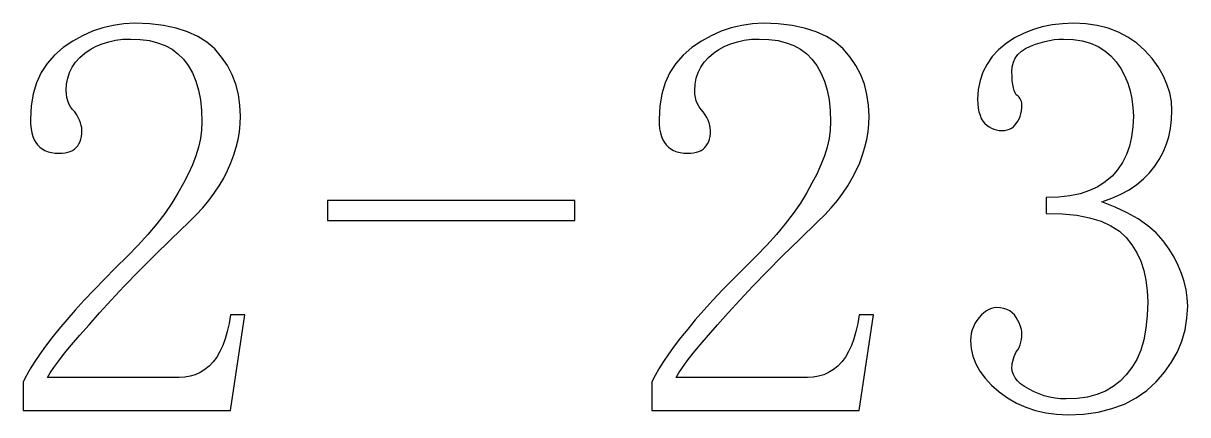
# Model space of a CAD drawing. Extents: x -190 to 190, y -140 to 140.
# Drawn here: x -138.72 to -127.4, y -105.23 to -101.42 of the extents above; entities that cross this region are included whole.
import ezdxf

# ---------------------------------------------------------------- set-up
doc = ezdxf.new("R2010")
doc.units = 0
doc.header["$MEASUREMENT"] = 0
doc.layers.get('0').update_dxf_attribs({"linetype": 'CONTINUOUS'})

msp = doc.modelspace()

# ---------------------------------------------------------------- linework, layer by layer
for points in [[(-136.988994, -102.267998), (-136.986006, -102.379004), (-136.986006, -102.379004), (-136.988994, -102.458994), (-136.988994, -102.458994), (-136.99999, -102.540996), (-136.99999, -102.540996), (-137.018994, -102.625), (-137.018994, -102.625), (-137.045, -102.71), (-137.045, -102.71), (-137.077998, -102.797002), (-137.077998, -102.797002), (-137.117998, -102.885996), (-137.117998, -102.885996), (-137.165996, -102.976006), (-137.165996, -102.976006), (-137.217998, -103.072002), (-137.217998, -103.072002), (-137.278008, -103.17), (-137.278008, -103.17), (-137.347002, -103.269004), (-137.347002, -103.269004), (-137.42501, -103.371006), (-137.42501, -103.371006), (-137.510996, -103.472998), (-137.510996, -103.472998), (-137.605, -103.577998), (-137.605, -103.577998), (-137.707998, -103.684004), (-137.707998, -103.684004), (-137.823994, -103.796992), (-137.823994, -103.796992), (-137.932002, -103.906992), (-137.932002, -103.906992), (-138.034004, -104.012002), (-138.034004, -104.012002), (-138.12999, -104.112998), (-138.12999, -104.112998), (-138.217998, -104.21), (-138.217998, -104.21), (-138.3, -104.302998), (-138.3, -104.302998), (-138.375, -104.392998), (-138.375, -104.392998), (-138.442988, -104.477998), (-138.442988, -104.477998), (-138.505, -104.558994), (-138.505, -104.558994), (-138.560996, -104.636992), (-138.560996, -104.636992), (-138.61001, -104.71), (-138.61001, -104.71), (-138.653994, -104.78), (-138.653994, -104.78), (-138.690996, -104.845), (-138.690996, -104.845), (-138.722002, -104.907002), (-138.722002, -104.907002), (-138.722002, -105.183994), (-138.722002, -105.183994), (-136.708008, -105.183994), (-136.708008, -105.183994), (-136.568994, -104.254004), (-136.568994, -104.254004), (-136.708008, -104.254004), (-136.708008, -104.254004), (-136.722002, -104.337998), (-136.722002, -104.337998), (-136.739004, -104.415996), (-136.739004, -104.415996), (-136.758994, -104.487998), (-136.758994, -104.487998), (-136.783008, -104.552998), (-136.783008, -104.552998), (-136.81, -104.612002), (-136.81, -104.612002), (-136.840996, -104.665), (-136.840996, -104.665), (-136.875, -104.712002), (-136.875, -104.712002), (-136.915, -104.752998), (-136.915, -104.752998), (-136.958008, -104.787002), (-136.958008, -104.787002), (-137.004004, -104.815), (-137.004004, -104.815), (-137.051006, -104.837002), (-137.051006, -104.837002), (-137.100996, -104.852002), (-137.100996, -104.852002), (-137.152998, -104.861992), (-137.152998, -104.861992), (-137.207998, -104.865), (-137.207998, -104.865), (-138.485996, -104.865), (-138.485996, -104.865), (-138.46, -104.82), (-138.46, -104.82), (-138.423994, -104.765996), (-138.423994, -104.765996), (-138.377998, -104.702998), (-138.377998, -104.702998), (-138.32, -104.629004), (-138.32, -104.629004), (-138.252002, -104.546006), (-138.252002, -104.546006), (-138.172998, -104.452998), (-138.172998, -104.452998), (-138.082998, -104.350996), (-138.082998, -104.350996), (-137.980996, -104.235), (-137.980996, -104.235), (-137.867002, -104.110996), (-137.867002, -104.110996), (-137.740996, -103.977002), (-137.740996, -103.977002), (-137.602002, -103.834004), (-137.602002, -103.834004), (-137.450996, -103.681992), (-137.450996, -103.681992), (-137.287002, -103.520996), (-137.287002, -103.520996), (-137.110996, -103.350996), (-137.110996, -103.350996), (-137.042002, -103.283008), (-137.042002, -103.283008), (-136.977998, -103.214004), (-136.977998, -103.214004), (-136.919004, -103.143994), (-136.919004, -103.143994), (-136.866006, -103.072002), (-136.866006, -103.072002), (-136.816992, -103), (-136.816992, -103), (-136.774004, -102.925996), (-136.774004, -102.925996), (-136.736006, -102.851006), (-136.736006, -102.851006), (-136.702998, -102.775996), (-136.702998, -102.775996), (-136.674004, -102.7), (-136.674004, -102.7), (-136.651992, -102.625), (-136.651992, -102.625), (-136.634004, -102.549004), (-136.634004, -102.549004), (-136.620996, -102.473994), (-136.620996, -102.473994), (-136.612998, -102.399004), (-136.612998, -102.399004), (-136.610996, -102.323008), (-136.610996, -102.323008), (-136.616006, -102.215), (-136.616006, -102.215), (-136.630996, -102.110996), (-136.630996, -102.110996), (-136.657002, -102.012998), (-136.657002, -102.012998), (-136.692002, -101.92), (-136.692002, -101.92), (-136.737998, -101.830996), (-136.737998, -101.830996), (-136.794004, -101.747998), (-136.794004, -101.747998), (-136.860996, -101.67), (-136.860996, -101.67), (-136.938008, -101.604004), (-136.938008, -101.604004), (-137.025996, -101.547998), (-137.025996, -101.547998), (-137.125996, -101.502002), (-137.125996, -101.502002), (-137.237002, -101.465996), (-137.237002, -101.465996), (-137.36001, -101.441006), (-137.36001, -101.441006), (-137.492998, -101.425996), (-137.492998, -101.425996), (-137.637998, -101.42), (-137.637998, -101.42), (-137.743994, -101.425), (-137.743994, -101.425), (-137.848008, -101.44), (-137.848008, -101.44), (-137.95, -101.464004), (-137.95, -101.464004), (-138.049004, -101.497998), (-138.049004, -101.497998), (-138.145996, -101.540996), (-138.145996, -101.540996), (-138.240996, -101.594004), (-138.240996, -101.594004), (-138.332988, -101.657002), (-138.332988, -101.657002), (-138.418008, -101.728994), (-138.418008, -101.728994), (-138.488994, -101.81), (-138.488994, -101.81), (-138.547998, -101.9), (-138.547998, -101.9), (-138.594004, -101.999004), (-138.594004, -101.999004), (-138.625996, -102.107002), (-138.625996, -102.107002), (-138.646006, -102.225), (-138.646006, -102.225), (-138.651992, -102.351006), (-138.651992, -102.351006), (-138.650996, -102.4), (-138.650996, -102.4), (-138.647002, -102.445), (-138.647002, -102.445), (-138.64, -102.485), (-138.64, -102.485), (-138.63, -102.521006), (-138.63, -102.521006), (-138.616992, -102.551992), (-138.616992, -102.551992), (-138.601006, -102.578994), (-138.601006, -102.578994), (-138.583008, -102.600996), (-138.583008, -102.600996), (-138.561992, -102.622998), (-138.561992, -102.622998), (-138.538008, -102.642002), (-138.538008, -102.642002), (-138.511006, -102.657002), (-138.511006, -102.657002), (-138.481006, -102.669004), (-138.481006, -102.669004), (-138.447998, -102.677998), (-138.447998, -102.677998), (-138.412998, -102.682998), (-138.412998, -102.682998), (-138.375, -102.683994), (-138.375, -102.683994), (-138.344004, -102.682998), (-138.344004, -102.682998), (-138.316006, -102.68), (-138.316006, -102.68), (-138.29, -102.674004), (-138.29, -102.674004), (-138.265996, -102.665996), (-138.265996, -102.665996), (-138.244004, -102.655996), (-138.244004, -102.655996), (-138.225, -102.643994), (-138.225, -102.643994), (-138.207998, -102.628994), (-138.207998, -102.628994), (-138.192998, -102.611992), (-138.192998, -102.611992), (-138.180996, -102.592998), (-138.180996, -102.592998), (-138.17, -102.571006), (-138.17, -102.571006), (-138.162998, -102.547002), (-138.162998, -102.547002), (-138.156992, -102.521006), (-138.156992, -102.521006), (-138.152998, -102.493008), (-138.152998, -102.493008), (-138.152002, -102.462002), (-138.152002, -102.462002), (-138.154004, -102.437998), (-138.154004, -102.437998), (-138.157998, -102.412998), (-138.157998, -102.412998), (-138.165, -102.387998), (-138.165, -102.387998), (-138.175, -102.362002), (-138.175, -102.362002), (-138.188008, -102.335996), (-138.188008, -102.335996), (-138.202998, -102.308994), (-138.202998, -102.308994), (-138.221992, -102.282002), (-138.221992, -102.282002), (-138.244004, -102.257002), (-138.244004, -102.257002), (-138.262998, -102.231006), (-138.262998, -102.231006), (-138.277988, -102.202002), (-138.277988, -102.202002), (-138.29, -102.172998), (-138.29, -102.172998), (-138.298008, -102.140996), (-138.298008, -102.140996), (-138.302998, -102.107998), (-138.302998, -102.107998), (-138.30499, -102.072998), (-138.30499, -102.072998), (-138.300996, -102.011006), (-138.300996, -102.011006), (-138.29, -101.952998), (-138.29, -101.952998), (-138.272002, -101.897998), (-138.272002, -101.897998), (-138.245996, -101.846006), (-138.245996, -101.846006), (-138.212998, -101.797998), (-138.212998, -101.797998), (-138.172002, -101.754004), (-138.172002, -101.754004), (-138.125, -101.712002), (-138.125, -101.712002), (-138.070996, -101.675), (-138.070996, -101.675), (-138.015, -101.644004), (-138.015, -101.644004), (-137.95499, -101.618994), (-137.95499, -101.618994), (-137.890996, -101.599004), (-137.890996, -101.599004), (-137.823994, -101.585), (-137.823994, -101.585), (-137.753994, -101.575996), (-137.753994, -101.575996), (-137.67999, -101.572998), (-137.67999, -101.572998), (-137.585, -101.577002), (-137.585, -101.577002), (-137.495996, -101.589004), (-137.495996, -101.589004), (-137.416006, -101.609004), (-137.416006, -101.609004), (-137.342002, -101.637002), (-137.342002, -101.637002), (-137.275996, -101.672002), (-137.275996, -101.672002), (-137.217998, -101.715996), (-137.217998, -101.715996), (-137.165996, -101.767998), (-137.165996, -101.767998), (-137.117998, -101.830996), (-137.117998, -101.830996), (-137.077998, -101.902998), (-137.077998, -101.902998), (-137.045, -101.982002), (-137.045, -101.982002), (-137.018994, -102.068994), (-137.018994, -102.068994), (-136.99999, -102.165), (-136.99999, -102.165), (-136.988994, -102.267998)], [(-130.877998, -102.267998), (-130.87501, -102.379004), (-130.87501, -102.379004), (-130.877998, -102.458994), (-130.877998, -102.458994), (-130.888994, -102.540996), (-130.888994, -102.540996), (-130.907998, -102.625), (-130.907998, -102.625), (-130.934004, -102.71), (-130.934004, -102.71), (-130.967002, -102.797002), (-130.967002, -102.797002), (-131.007002, -102.885996), (-131.007002, -102.885996), (-131.055, -102.976006), (-131.055, -102.976006), (-131.107002, -103.072002), (-131.107002, -103.072002), (-131.166992, -103.17), (-131.166992, -103.17), (-131.236006, -103.269004), (-131.236006, -103.269004), (-131.313994, -103.371006), (-131.313994, -103.371006), (-131.4, -103.472998), (-131.4, -103.472998), (-131.494004, -103.577998), (-131.494004, -103.577998), (-131.597002, -103.684004), (-131.597002, -103.684004), (-131.712002, -103.796992), (-131.712002, -103.796992), (-131.821006, -103.906992), (-131.821006, -103.906992), (-131.923008, -104.012002), (-131.923008, -104.012002), (-132.018994, -104.112998), (-132.018994, -104.112998), (-132.107002, -104.21), (-132.107002, -104.21), (-132.189004, -104.302998), (-132.189004, -104.302998), (-132.263008, -104.392998), (-132.263008, -104.392998), (-132.332002, -104.477998), (-132.332002, -104.477998), (-132.394004, -104.558994), (-132.394004, -104.558994), (-132.45, -104.636992), (-132.45, -104.636992), (-132.498994, -104.71), (-132.498994, -104.71), (-132.542998, -104.78), (-132.542998, -104.78), (-132.58, -104.845), (-132.58, -104.845), (-132.611006, -104.907002), (-132.611006, -104.907002), (-132.611006, -105.183994), (-132.611006, -105.183994), (-130.596992, -105.183994), (-130.596992, -105.183994), (-130.457998, -104.254004), (-130.457998, -104.254004), (-130.596992, -104.254004), (-130.596992, -104.254004), (-130.61, -104.337998), (-130.61, -104.337998), (-130.627002, -104.415996), (-130.627002, -104.415996), (-130.647998, -104.487998), (-130.647998, -104.487998), (-130.671992, -104.552998), (-130.671992, -104.552998), (-130.698994, -104.612002), (-130.698994, -104.612002), (-130.729004, -104.665), (-130.729004, -104.665), (-130.762998, -104.712002), (-130.762998, -104.712002), (-130.804004, -104.752998), (-130.804004, -104.752998), (-130.847012, -104.787002), (-130.847012, -104.787002), (-130.893008, -104.815), (-130.893008, -104.815), (-130.94001, -104.837002), (-130.94001, -104.837002), (-130.99, -104.852002), (-130.99, -104.852002), (-131.042002, -104.861992), (-131.042002, -104.861992), (-131.097002, -104.865), (-131.097002, -104.865), (-132.375, -104.865), (-132.375, -104.865), (-132.349004, -104.82), (-132.349004, -104.82), (-132.312998, -104.765996), (-132.312998, -104.765996), (-132.267002, -104.702998), (-132.267002, -104.702998), (-132.209004, -104.629004), (-132.209004, -104.629004), (-132.140996, -104.546006), (-132.140996, -104.546006), (-132.062002, -104.452998), (-132.062002, -104.452998), (-131.972002, -104.350996), (-131.972002, -104.350996), (-131.87, -104.235), (-131.87, -104.235), (-131.755996, -104.110996), (-131.755996, -104.110996), (-131.63, -103.977002), (-131.63, -103.977002), (-131.491006, -103.834004), (-131.491006, -103.834004), (-131.34, -103.681992), (-131.34, -103.681992), (-131.175996, -103.520996), (-131.175996, -103.520996), (-131, -103.350996), (-131, -103.350996), (-130.931006, -103.283008), (-130.931006, -103.283008), (-130.867002, -103.214004), (-130.867002, -103.214004), (-130.807998, -103.143994), (-130.807998, -103.143994), (-130.75499, -103.072002), (-130.75499, -103.072002), (-130.705996, -103), (-130.705996, -103), (-130.662988, -102.925996), (-130.662988, -102.925996), (-130.62499, -102.851006), (-130.62499, -102.851006), (-130.591006, -102.775996), (-130.591006, -102.775996), (-130.563008, -102.7), (-130.563008, -102.7), (-130.54, -102.625), (-130.54, -102.625), (-130.522998, -102.549004), (-130.522998, -102.549004), (-130.51, -102.473994), (-130.51, -102.473994), (-130.502002, -102.399004), (-130.502002, -102.399004), (-130.5, -102.323008), (-130.5, -102.323008), (-130.505, -102.215), (-130.505, -102.215), (-130.52, -102.110996), (-130.52, -102.110996), (-130.54501, -102.012998), (-130.54501, -102.012998), (-130.581006, -101.92), (-130.581006, -101.92), (-130.627002, -101.830996), (-130.627002, -101.830996), (-130.683008, -101.747998), (-130.683008, -101.747998), (-130.75, -101.67), (-130.75, -101.67), (-130.826992, -101.604004), (-130.826992, -101.604004), (-130.915, -101.547998), (-130.915, -101.547998), (-131.015, -101.502002), (-131.015, -101.502002), (-131.126006, -101.465996), (-131.126006, -101.465996), (-131.247998, -101.441006), (-131.247998, -101.441006), (-131.382002, -101.425996), (-131.382002, -101.425996), (-131.527002, -101.42), (-131.527002, -101.42), (-131.632998, -101.425), (-131.632998, -101.425), (-131.736992, -101.44), (-131.736992, -101.44), (-131.838994, -101.464004), (-131.838994, -101.464004), (-131.937998, -101.497998), (-131.937998, -101.497998), (-132.035, -101.540996), (-132.035, -101.540996), (-132.128994, -101.594004), (-132.128994, -101.594004), (-132.221992, -101.657002), (-132.221992, -101.657002), (-132.306992, -101.728994), (-132.306992, -101.728994), (-132.377998, -101.81), (-132.377998, -101.81), (-132.437002, -101.9), (-132.437002, -101.9), (-132.483008, -101.999004), (-132.483008, -101.999004), (-132.515, -102.107002), (-132.515, -102.107002), (-132.535, -102.225), (-132.535, -102.225), (-132.540996, -102.351006), (-132.540996, -102.351006), (-132.54, -102.4), (-132.54, -102.4), (-132.535996, -102.445), (-132.535996, -102.445), (-132.528008, -102.485), (-132.528008, -102.485), (-132.519004, -102.521006), (-132.519004, -102.521006), (-132.505996, -102.551992), (-132.505996, -102.551992), (-132.48999, -102.578994), (-132.48999, -102.578994), (-132.471992, -102.600996), (-132.471992, -102.600996), (-132.450996, -102.622998), (-132.450996, -102.622998), (-132.425996, -102.642002), (-132.425996, -102.642002), (-132.40001, -102.657002), (-132.40001, -102.657002), (-132.36999, -102.669004), (-132.36999, -102.669004), (-132.337002, -102.677998), (-132.337002, -102.677998), (-132.302002, -102.682998), (-132.302002, -102.682998), (-132.263008, -102.683994), (-132.263008, -102.683994), (-132.232998, -102.682998), (-132.232998, -102.682998), (-132.20499, -102.68), (-132.20499, -102.68), (-132.177998, -102.674004), (-132.177998, -102.674004), (-132.155, -102.665996), (-132.155, -102.665996), (-132.133008, -102.655996), (-132.133008, -102.655996), (-132.113994, -102.643994), (-132.113994, -102.643994), (-132.097002, -102.628994), (-132.097002, -102.628994), (-132.082002, -102.611992), (-132.082002, -102.611992), (-132.07001, -102.592998), (-132.07001, -102.592998), (-132.058994, -102.571006), (-132.058994, -102.571006), (-132.051006, -102.547002), (-132.051006, -102.547002), (-132.045996, -102.521006), (-132.045996, -102.521006), (-132.042002, -102.493008), (-132.042002, -102.493008), (-132.040996, -102.462002), (-132.040996, -102.462002), (-132.043008, -102.437998), (-132.043008, -102.437998), (-132.047002, -102.412998), (-132.047002, -102.412998), (-132.054004, -102.387998), (-132.054004, -102.387998), (-132.064004, -102.362002), (-132.064004, -102.362002), (-132.076992, -102.335996), (-132.076992, -102.335996), (-132.092002, -102.308994), (-132.092002, -102.308994), (-132.110996, -102.282002), (-132.110996, -102.282002), (-132.133008, -102.257002), (-132.133008, -102.257002), (-132.152002, -102.231006), (-132.152002, -102.231006), (-132.166992, -102.202002), (-132.166992, -102.202002), (-132.179004, -102.172998), (-132.179004, -102.172998), (-132.186992, -102.140996), (-132.186992, -102.140996), (-132.192002, -102.107998), (-132.192002, -102.107998), (-132.193994, -102.072998), (-132.193994, -102.072998), (-132.19, -102.011006), (-132.19, -102.011006), (-132.179004, -101.952998), (-132.179004, -101.952998), (-132.161006, -101.897998), (-132.161006, -101.897998), (-132.135, -101.846006), (-132.135, -101.846006), (-132.102002, -101.797998), (-132.102002, -101.797998), (-132.061006, -101.754004), (-132.061006, -101.754004), (-132.012988, -101.712002), (-132.012988, -101.712002), (-131.96, -101.675), (-131.96, -101.675), (-131.902988, -101.644004), (-131.902988, -101.644004), (-131.842998, -101.618994), (-131.842998, -101.618994), (-131.78, -101.599004), (-131.78, -101.599004), (-131.712998, -101.585), (-131.712998, -101.585), (-131.642998, -101.575996), (-131.642998, -101.575996), (-131.568994, -101.572998), (-131.568994, -101.572998), (-131.474004, -101.577002), (-131.474004, -101.577002), (-131.385, -101.589004), (-131.385, -101.589004), (-131.30499, -101.609004), (-131.30499, -101.609004), (-131.230996, -101.637002), (-131.230996, -101.637002), (-131.165, -101.672002), (-131.165, -101.672002), (-131.106006, -101.715996), (-131.106006, -101.715996), (-131.055, -101.767998), (-131.055, -101.767998), (-131.007002, -101.830996), (-131.007002, -101.830996), (-130.967002, -101.902998), (-130.967002, -101.902998), (-130.934004, -101.982002), (-130.934004, -101.982002), (-130.907998, -102.068994), (-130.907998, -102.068994), (-130.888994, -102.165), (-130.888994, -102.165), (-130.877998, -102.267998)], [(-127.408994, -104.287998), (-127.401992, -104.17), (-127.401992, -104.17), (-127.406006, -104.090996), (-127.406006, -104.090996), (-127.417002, -104.012002), (-127.417002, -104.012002), (-127.435996, -103.932002), (-127.435996, -103.932002), (-127.461006, -103.852998), (-127.461006, -103.852998), (-127.493994, -103.773994), (-127.493994, -103.773994), (-127.535, -103.694004), (-127.535, -103.694004), (-127.582998, -103.615), (-127.582998, -103.615), (-127.63999, -103.533994), (-127.63999, -103.533994), (-127.71, -103.457998), (-127.71, -103.457998), (-127.791006, -103.387998), (-127.791006, -103.387998), (-127.885, -103.322002), (-127.885, -103.322002), (-127.98999, -103.262002), (-127.98999, -103.262002), (-128.106992, -103.207002), (-128.106992, -103.207002), (-128.235996, -103.157002), (-128.235996, -103.157002), (-128.14, -103.122002), (-128.14, -103.122002), (-128.051992, -103.082998), (-128.051992, -103.082998), (-127.970996, -103.037998), (-127.970996, -103.037998), (-127.897988, -102.989004), (-127.897988, -102.989004), (-127.831992, -102.934004), (-127.831992, -102.934004), (-127.772998, -102.874004), (-127.772998, -102.874004), (-127.721992, -102.808994), (-127.721992, -102.808994), (-127.678008, -102.743994), (-127.678008, -102.743994), (-127.63999, -102.674004), (-127.63999, -102.674004), (-127.61, -102.600996), (-127.61, -102.600996), (-127.586006, -102.523994), (-127.586006, -102.523994), (-127.569004, -102.441992), (-127.569004, -102.441992), (-127.559004, -102.357002), (-127.559004, -102.357002), (-127.555, -102.267998), (-127.555, -102.267998), (-127.561006, -102.181006), (-127.561006, -102.181006), (-127.577002, -102.095), (-127.577002, -102.095), (-127.603994, -102.011006), (-127.603994, -102.011006), (-127.640996, -101.928008), (-127.640996, -101.928008), (-127.69, -101.845), (-127.69, -101.845), (-127.748994, -101.764004), (-127.748994, -101.764004), (-127.819004, -101.683994), (-127.819004, -101.683994), (-127.897988, -101.613994), (-127.897988, -101.613994), (-127.983008, -101.555), (-127.983008, -101.555), (-128.076006, -101.507002), (-128.076006, -101.507002), (-128.17501, -101.469004), (-128.17501, -101.469004), (-128.280996, -101.442002), (-128.280996, -101.442002), (-128.393994, -101.425996), (-128.393994, -101.425996), (-128.512998, -101.42), (-128.512998, -101.42), (-128.619004, -101.424004), (-128.619004, -101.424004), (-128.72, -101.435996), (-128.72, -101.435996), (-128.817012, -101.456006), (-128.817012, -101.456006), (-128.91001, -101.484004), (-128.91001, -101.484004), (-128.99999, -101.52), (-128.99999, -101.52), (-129.085, -101.562998), (-129.085, -101.562998), (-129.166006, -101.615), (-129.166006, -101.615), (-129.24001, -101.677002), (-129.24001, -101.677002), (-129.301992, -101.743994), (-129.301992, -101.743994), (-129.352998, -101.815996), (-129.352998, -101.815996), (-129.392998, -101.893994), (-129.392998, -101.893994), (-129.420996, -101.975996), (-129.420996, -101.975996), (-129.437998, -102.063994), (-129.437998, -102.063994), (-129.444004, -102.156992), (-129.444004, -102.156992), (-129.443008, -102.202002), (-129.443008, -102.202002), (-129.437998, -102.243994), (-129.437998, -102.243994), (-129.430996, -102.282002), (-129.430996, -102.282002), (-129.420996, -102.315), (-129.420996, -102.315), (-129.409004, -102.345), (-129.409004, -102.345), (-129.392998, -102.370996), (-129.392998, -102.370996), (-129.375, -102.392998), (-129.375, -102.392998), (-129.354004, -102.411006), (-129.354004, -102.411006), (-129.333008, -102.427002), (-129.333008, -102.427002), (-129.31, -102.439004), (-129.31, -102.439004), (-129.286006, -102.449004), (-129.286006, -102.449004), (-129.261006, -102.456006), (-129.261006, -102.456006), (-129.235, -102.461006), (-129.235, -102.461006), (-129.207998, -102.462002), (-129.207998, -102.462002), (-129.180996, -102.461006), (-129.180996, -102.461006), (-129.157002, -102.456006), (-129.157002, -102.456006), (-129.135, -102.449004), (-129.135, -102.449004), (-129.115, -102.439004), (-129.115, -102.439004), (-129.097002, -102.427002), (-129.097002, -102.427002), (-129.081992, -102.411006), (-129.081992, -102.411006), (-129.069004, -102.392998), (-129.069004, -102.392998), (-129.053994, -102.372002), (-129.053994, -102.372002), (-129.042002, -102.35), (-129.042002, -102.35), (-129.032002, -102.325996), (-129.032002, -102.325996), (-129.023994, -102.3), (-129.023994, -102.3), (-129.017998, -102.271992), (-129.017998, -102.271992), (-129.015, -102.242998), (-129.015, -102.242998), (-129.012998, -102.211992), (-129.012998, -102.211992), (-129.015, -102.197002), (-129.015, -102.197002), (-129.017998, -102.182002), (-129.017998, -102.182002), (-129.023994, -102.167002), (-129.023994, -102.167002), (-129.032002, -102.153008), (-129.032002, -102.153008), (-129.042002, -102.14), (-129.042002, -102.14), (-129.053994, -102.127002), (-129.053994, -102.127002), (-129.069004, -102.115), (-129.069004, -102.115), (-129.08, -102.097002), (-129.08, -102.097002), (-129.088994, -102.073994), (-129.088994, -102.073994), (-129.097002, -102.046992), (-129.097002, -102.046992), (-129.103008, -102.015), (-129.103008, -102.015), (-129.107002, -101.979004), (-129.107002, -101.979004), (-129.10999, -101.937998), (-129.10999, -101.937998), (-129.111006, -101.892998), (-129.111006, -101.892998), (-129.107002, -101.842998), (-129.107002, -101.842998), (-129.096006, -101.798994), (-129.096006, -101.798994), (-129.077998, -101.758008), (-129.077998, -101.758008), (-129.052002, -101.722998), (-129.052002, -101.722998), (-129.019004, -101.690996), (-129.019004, -101.690996), (-128.977998, -101.665), (-128.977998, -101.665), (-128.93, -101.642998), (-128.93, -101.642998), (-128.883008, -101.623994), (-128.883008, -101.623994), (-128.836006, -101.609004), (-128.836006, -101.609004), (-128.79001, -101.595996), (-128.79001, -101.595996), (-128.744004, -101.585996), (-128.744004, -101.585996), (-128.699004, -101.579004), (-128.699004, -101.579004), (-128.655, -101.575), (-128.655, -101.575), (-128.610996, -101.572998), (-128.610996, -101.572998), (-128.51501, -101.577998), (-128.51501, -101.577998), (-128.427002, -101.590996), (-128.427002, -101.590996), (-128.345996, -101.613994), (-128.345996, -101.613994), (-128.272998, -101.645996), (-128.272998, -101.645996), (-128.207002, -101.687002), (-128.207002, -101.687002), (-128.148008, -101.737002), (-128.148008, -101.737002), (-128.097002, -101.795), (-128.097002, -101.795), (-128.052998, -101.860996), (-128.052998, -101.860996), (-128.015, -101.929004), (-128.015, -101.929004), (-127.985, -102.000996), (-127.985, -102.000996), (-127.960996, -102.077002), (-127.960996, -102.077002), (-127.943994, -102.155), (-127.943994, -102.155), (-127.933994, -102.237998), (-127.933994, -102.237998), (-127.93, -102.323008), (-127.93, -102.323008), (-127.933994, -102.427002), (-127.933994, -102.427002), (-127.947002, -102.523994), (-127.947002, -102.523994), (-127.967998, -102.614004), (-127.967998, -102.614004), (-127.997998, -102.697002), (-127.997998, -102.697002), (-128.035996, -102.774004), (-128.035996, -102.774004), (-128.083008, -102.844004), (-128.083008, -102.844004), (-128.138008, -102.907002), (-128.138008, -102.907002), (-128.203008, -102.962002), (-128.203008, -102.962002), (-128.276006, -103.009004), (-128.276006, -103.009004), (-128.358008, -103.047002), (-128.358008, -103.047002), (-128.448994, -103.077002), (-128.448994, -103.077002), (-128.548994, -103.097998), (-128.548994, -103.097998), (-128.658994, -103.110996), (-128.658994, -103.110996), (-128.777002, -103.115), (-128.777002, -103.115), (-128.777002, -103.267998), (-128.777002, -103.267998), (-128.621992, -103.272998), (-128.621992, -103.272998), (-128.480996, -103.286992), (-128.480996, -103.286992), (-128.355996, -103.311006), (-128.355996, -103.311006), (-128.243994, -103.345), (-128.243994, -103.345), (-128.148008, -103.387998), (-128.148008, -103.387998), (-128.066006, -103.440996), (-128.066006, -103.440996), (-128.00001, -103.504004), (-128.00001, -103.504004), (-127.943994, -103.574004), (-127.943994, -103.574004), (-127.897988, -103.651006), (-127.897988, -103.651006), (-127.858994, -103.734004), (-127.858994, -103.734004), (-127.83, -103.823994), (-127.83, -103.823994), (-127.808008, -103.919004), (-127.808008, -103.919004), (-127.795996, -104.020996), (-127.795996, -104.020996), (-127.791006, -104.129004), (-127.791006, -104.129004), (-127.795996, -104.262002), (-127.795996, -104.262002), (-127.808008, -104.385), (-127.808008, -104.385), (-127.83, -104.497002), (-127.83, -104.497002), (-127.858994, -104.597998), (-127.858994, -104.597998), (-127.897988, -104.689004), (-127.897988, -104.689004), (-127.943994, -104.767998), (-127.943994, -104.767998), (-128.00001, -104.837002), (-128.00001, -104.837002), (-128.059004, -104.9), (-128.059004, -104.9), (-128.126992, -104.952998), (-128.126992, -104.952998), (-128.202002, -104.996006), (-128.202002, -104.996006), (-128.28501, -105.03), (-128.28501, -105.03), (-128.377002, -105.053994), (-128.377002, -105.053994), (-128.475996, -105.067998), (-128.475996, -105.067998), (-128.582998, -105.072998), (-128.582998, -105.072998), (-128.637998, -105.070996), (-128.637998, -105.070996), (-128.692002, -105.065), (-128.692002, -105.065), (-128.744004, -105.055), (-128.744004, -105.055), (-128.795996, -105.042002), (-128.795996, -105.042002), (-128.847002, -105.024004), (-128.847002, -105.024004), (-128.895996, -105.002002), (-128.895996, -105.002002), (-128.943994, -104.975996), (-128.943994, -104.975996), (-128.987998, -104.951006), (-128.987998, -104.951006), (-129.025996, -104.925), (-129.025996, -104.925), (-129.056006, -104.897002), (-129.056006, -104.897002), (-129.08, -104.866992), (-129.08, -104.866992), (-129.097002, -104.836006), (-129.097002, -104.836006), (-129.107002, -104.803008), (-129.107002, -104.803008), (-129.111006, -104.767998), (-129.111006, -104.767998), (-129.10999, -104.748008), (-129.10999, -104.748008), (-129.107002, -104.727002), (-129.107002, -104.727002), (-129.103008, -104.705996), (-129.103008, -104.705996), (-129.097002, -104.684004), (-129.097002, -104.684004), (-129.088994, -104.661006), (-129.088994, -104.661006), (-129.08, -104.637998), (-129.08, -104.637998), (-129.069004, -104.615), (-129.069004, -104.615), (-129.053994, -104.594004), (-129.053994, -104.594004), (-129.042002, -104.572002), (-129.042002, -104.572002), (-129.032002, -104.547998), (-129.032002, -104.547998), (-129.023994, -104.522002), (-129.023994, -104.522002), (-129.017998, -104.493994), (-129.017998, -104.493994), (-129.015, -104.465), (-129.015, -104.465), (-129.012998, -104.433994), (-129.012998, -104.433994), (-129.015, -104.417998), (-129.015, -104.417998), (-129.017998, -104.399004), (-129.017998, -104.399004), (-129.023994, -104.378994), (-129.023994, -104.378994), (-129.032002, -104.356992), (-129.032002, -104.356992), (-129.042002, -104.333994), (-129.042002, -104.333994), (-129.053994, -104.309004), (-129.053994, -104.309004), (-129.069004, -104.282002), (-129.069004, -104.282002), (-129.087002, -104.255996), (-129.087002, -104.255996), (-129.107998, -104.234004), (-129.107998, -104.234004), (-129.132002, -104.216006), (-129.132002, -104.216006), (-129.16, -104.202002), (-129.16, -104.202002), (-129.190996, -104.191992), (-129.190996, -104.191992), (-129.225, -104.185996), (-129.225, -104.185996), (-129.262998, -104.184004), (-129.262998, -104.184004), (-129.287002, -104.185996), (-129.287002, -104.185996), (-129.310996, -104.191992), (-129.310996, -104.191992), (-129.335, -104.202002), (-129.335, -104.202002), (-129.359004, -104.216006), (-129.359004, -104.216006), (-129.382998, -104.234004), (-129.382998, -104.234004), (-129.406006, -104.255996), (-129.406006, -104.255996), (-129.43, -104.282002), (-129.43, -104.282002), (-129.452002, -104.31), (-129.452002, -104.31), (-129.471006, -104.338994), (-129.471006, -104.338994), (-129.485996, -104.37), (-129.485996, -104.37), (-129.498008, -104.402002), (-129.498008, -104.402002), (-129.507002, -104.435), (-129.507002, -104.435), (-129.512002, -104.469004), (-129.512002, -104.469004), (-129.512998, -104.503994), (-129.512998, -104.503994), (-129.508008, -104.581992), (-129.508008, -104.581992), (-129.491006, -104.657998), (-129.491006, -104.657998), (-129.462002, -104.732002), (-129.462002, -104.732002), (-129.422988, -104.803008), (-129.422988, -104.803008), (-129.372002, -104.872002), (-129.372002, -104.872002), (-129.308994, -104.938994), (-129.308994, -104.938994), (-129.235996, -105.003994), (-129.235996, -105.003994), (-129.153994, -105.062998), (-129.153994, -105.062998), (-129.067998, -105.112998), (-129.067998, -105.112998), (-128.977002, -105.152998), (-128.977002, -105.152998), (-128.882002, -105.185), (-128.882002, -105.185), (-128.782002, -105.207998), (-128.782002, -105.207998), (-128.677998, -105.221006), (-128.677998, -105.221006), (-128.569004, -105.226006), (-128.569004, -105.226006), (-128.415, -105.22), (-128.415, -105.22), (-128.271992, -105.2), (-128.271992, -105.2), (-128.139004, -105.167002), (-128.139004, -105.167002), (-128.015996, -105.122002), (-128.015996, -105.122002), (-127.902998, -105.062998), (-127.902998, -105.062998), (-127.8, -104.990996), (-127.8, -104.990996), (-127.707998, -104.907002), (-127.707998, -104.907002), (-127.627002, -104.812998), (-127.627002, -104.812998), (-127.557988, -104.716006), (-127.557988, -104.716006), (-127.501992, -104.615), (-127.501992, -104.615), (-127.458008, -104.51), (-127.458008, -104.51), (-127.426992, -104.400996), (-127.426992, -104.400996), (-127.408994, -104.287998)], [(-135.763008, -103.142998), (-135.763008, -103.337002), (-135.763008, -103.337002), (-133.360996, -103.337002), (-133.360996, -103.337002), (-133.360996, -103.142998), (-133.360996, -103.142998), (-135.763008, -103.142998)]]:
    msp.add_lwpolyline(points)

doc.saveas('drawing.dxf')
